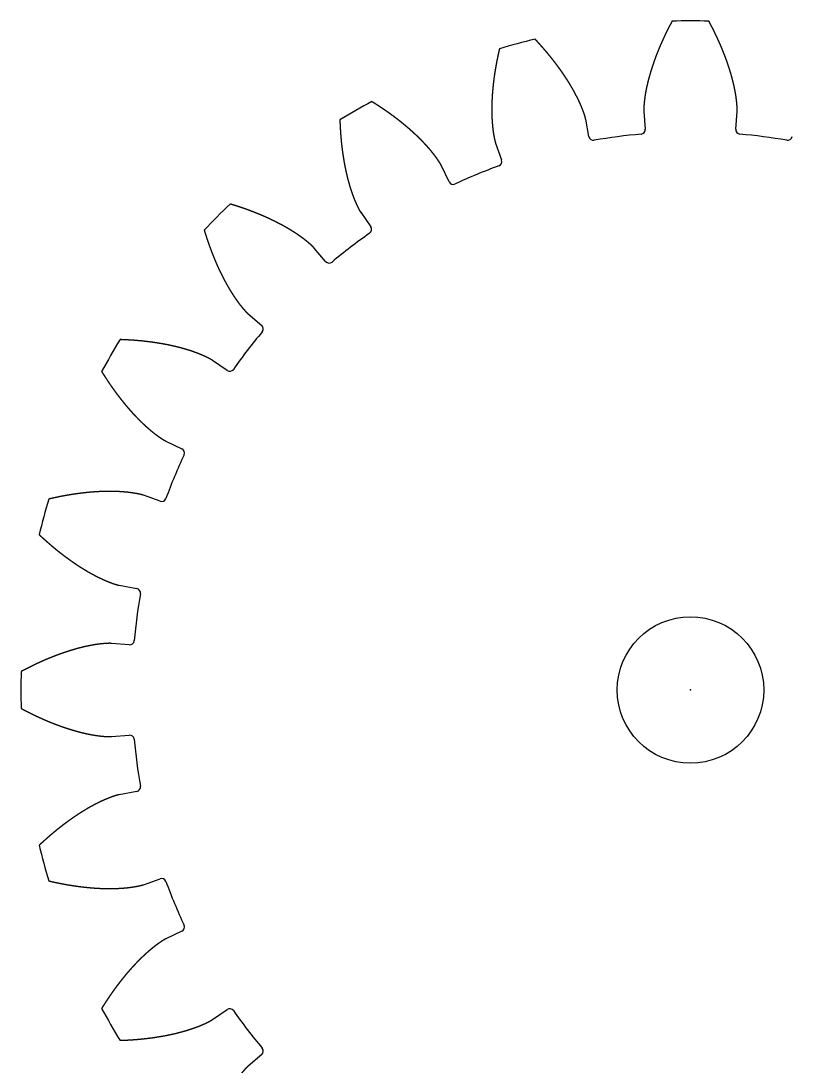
# Model space of a CAD drawing. Header units: millimetres. Extents: x -97 to 15, y -39 to 53.
# Drawn here: x -14.62 to 2.22, y -8.22 to 14.62 of the extents above; entities that cross this region are included whole.
import ezdxf

# ---------------------------------------------------------------- set-up
doc = ezdxf.new("R2010")
doc.units = ezdxf.units.MM
doc.layers.get('0').update_dxf_attribs({"linetype": 'CONTINUOUS'})

msp = doc.modelspace()

# ---------------------------------------------------------------- linework, layer by layer
for p, q in [((-1.018, 12.645), (-0.987, 12.258)), ((0.987, 12.258), (1.018, 12.645)), ((-2.219, 12.096), (-2.289, 12.478)), ((-4.256, 11.951), (-4.126, 11.585)), ((-5.274, 11.11), (-5.441, 11.46)), ((-7.204, 10.442), (-6.984, 10.122)), ((-7.97, 9.366), (-8.221, 9.661)), ((-9.661, 8.221), (-9.366, 7.97)), ((-10.122, 6.984), (-10.442, 7.204)), ((-11.46, 5.441), (-11.11, 5.274)), ((-11.585, 4.126), (-11.951, 4.256)), ((-12.478, 2.289), (-12.096, 2.219)), ((-12.258, 0.987), (-12.645, 1.018)), ((-12.645, -1.018), (-12.258, -0.987)), ((-12.096, -2.219), (-12.478, -2.289)), ((-11.951, -4.256), (-11.585, -4.126)), ((-11.11, -5.274), (-11.46, -5.441)), ((-10.442, -7.204), (-10.122, -6.984)), ((-9.366, -7.97), (-9.661, -8.221))]:
    msp.add_line(p, q)
msp.add_circle((0, 0), 1.6)
for centre, radius, start, end in [((0, 0), 14.625, 88.4232, 91.5768), ((0, 0), 14.625, 103.4232, 106.5768), ((0, 0), 14.625, 118.4232, 121.5768), ((0, 0), 12.198, 95.0698, 99.9302), ((-1.087, 12.25), 0.1, -84.9302, 4.604), ((1.087, 12.25), 0.1, 175.396, 264.9302), ((0, 0), 12.198, 80.0698, 84.9302), ((-2.121, 12.114), 0.1, 190.396, 279.9302), ((2.121, 12.114), 0.1, 260.0698, 349.604), ((0, 0), 12.198, 110.0698, 114.9302), ((-4.22, 11.552), 0.1, -69.9302, 19.604), ((-5.184, 11.152), 0.1, 205.396, 294.9302), ((0, 0), 14.625, 133.4232, 136.5768), ((-7.066, 10.066), 0.1, -54.9302, 34.604), ((0, 0), 12.198, 125.0698, 129.9302), ((-7.894, 9.431), 0.1, 220.396, 309.9302), ((0, 0), 12.198, 140.0698, 144.9302), ((-9.431, 7.894), 0.1, -39.9302, 49.604), ((0, 0), 14.625, 148.4232, 151.5768), ((-10.066, 7.066), 0.1, 235.396, 324.9302), ((-11.152, 5.184), 0.1, -24.9302, 64.604), ((0, 0), 12.198, 155.0698, 159.9302), ((0, 0), 14.625, 163.4232, 166.5768), ((-11.552, 4.22), 0.1, 250.396, 339.9302), ((0, 0), 12.198, 170.0698, 174.9302), ((-12.114, 2.121), 0.1, -9.9302, 79.604), ((-12.25, 1.087), 0.1, 265.396, 354.9302), ((0, 0), 14.625, 178.4232, 181.5768), ((-12.25, -1.087), 0.1, 5.0698, 94.604), ((0, 0), 12.198, 185.0698, 189.9302), ((-12.114, -2.121), 0.1, -79.604, 9.9302), ((0, 0), 14.625, 193.4232, 196.5768), ((-11.552, -4.22), 0.1, 20.0698, 109.604), ((0, 0), 12.198, 200.0698, 204.9302), ((-11.152, -5.184), 0.1, -64.604, 24.9302), ((0, 0), 14.625, 208.4232, 211.5768), ((-10.066, -7.066), 0.1, 35.0698, 124.604), ((0, 0), 12.198, 215.0698, 219.9302), ((-9.431, -7.894), 0.1, -49.604, 39.9302)]:
    msp.add_arc(centre, radius, start, end)
for points in [[(-0.402, 14.619), (-0.405, 14.614), (-0.411, 14.603), (-0.42, 14.586), (-0.432, 14.564), (-0.446, 14.536), (-0.461, 14.509), (-0.475, 14.481), (-0.489, 14.453), (-0.503, 14.425), (-0.517, 14.397), (-0.531, 14.37), (-0.544, 14.342), (-0.557, 14.314), (-0.571, 14.286), (-0.584, 14.258), (-0.597, 14.23), (-0.609, 14.202), (-0.622, 14.174), (-0.634, 14.146), (-0.647, 14.118), (-0.659, 14.09), (-0.671, 14.062), (-0.683, 14.034), (-0.694, 14.006), (-0.706, 13.977), (-0.717, 13.949), (-0.728, 13.921), (-0.739, 13.893), (-0.75, 13.865), (-0.761, 13.836), (-0.771, 13.808), (-0.782, 13.78), (-0.792, 13.752), (-0.802, 13.723), (-0.812, 13.695), (-0.821, 13.667), (-0.831, 13.639), (-0.84, 13.61), (-0.849, 13.582), (-0.858, 13.554), (-0.867, 13.525), (-0.875, 13.497), (-0.884, 13.468), (-0.892, 13.44), (-0.9, 13.412), (-0.908, 13.383), (-0.915, 13.355), (-0.923, 13.326), (-0.93, 13.298), (-0.937, 13.27), (-0.943, 13.241), (-0.95, 13.213), (-0.956, 13.184), (-0.962, 13.156), (-0.968, 13.127), (-0.973, 13.099), (-0.979, 13.071), (-0.984, 13.042), (-0.989, 13.014), (-0.993, 12.985), (-0.997, 12.957), (-1.001, 12.928), (-1.005, 12.9), (-1.008, 12.872), (-1.01, 12.843), (-1.013, 12.815), (-1.016, 12.786), (-1.018, 12.758), (-1.019, 12.73), (-1.02, 12.701), (-1.02, 12.679), (-1.019, 12.662), (-1.019, 12.651), (-1.018, 12.645)], [(1.018, 12.645), (1.019, 12.651), (1.019, 12.662), (1.02, 12.679), (1.02, 12.701), (1.019, 12.73), (1.018, 12.758), (1.016, 12.786), (1.013, 12.815), (1.01, 12.843), (1.008, 12.872), (1.005, 12.9), (1.001, 12.928), (0.997, 12.957), (0.993, 12.985), (0.989, 13.014), (0.984, 13.042), (0.979, 13.071), (0.973, 13.099), (0.968, 13.127), (0.962, 13.156), (0.956, 13.184), (0.95, 13.213), (0.943, 13.241), (0.937, 13.27), (0.93, 13.298), (0.923, 13.326), (0.915, 13.355), (0.908, 13.383), (0.9, 13.412), (0.892, 13.44), (0.884, 13.468), (0.875, 13.497), (0.867, 13.525), (0.858, 13.554), (0.849, 13.582), (0.84, 13.61), (0.831, 13.639), (0.821, 13.667), (0.812, 13.695), (0.802, 13.723), (0.792, 13.752), (0.782, 13.78), (0.771, 13.808), (0.761, 13.836), (0.75, 13.865), (0.739, 13.893), (0.728, 13.921), (0.717, 13.949), (0.706, 13.977), (0.694, 14.006), (0.683, 14.034), (0.671, 14.062), (0.659, 14.09), (0.647, 14.118), (0.634, 14.146), (0.622, 14.174), (0.609, 14.202), (0.597, 14.23), (0.584, 14.258), (0.571, 14.286), (0.557, 14.314), (0.544, 14.342), (0.531, 14.37), (0.517, 14.397), (0.503, 14.425), (0.489, 14.453), (0.475, 14.481), (0.461, 14.509), (0.446, 14.536), (0.432, 14.564), (0.42, 14.586), (0.411, 14.603), (0.405, 14.614), (0.402, 14.619)], [(-2.289, 12.478), (-2.29, 12.483), (-2.292, 12.494), (-2.296, 12.511), (-2.302, 12.533), (-2.31, 12.56), (-2.319, 12.587), (-2.328, 12.614), (-2.338, 12.64), (-2.348, 12.667), (-2.358, 12.694), (-2.368, 12.72), (-2.379, 12.747), (-2.39, 12.773), (-2.402, 12.8), (-2.413, 12.826), (-2.425, 12.852), (-2.438, 12.878), (-2.45, 12.905), (-2.463, 12.931), (-2.476, 12.957), (-2.489, 12.982), (-2.502, 13.008), (-2.516, 13.034), (-2.53, 13.06), (-2.544, 13.086), (-2.558, 13.111), (-2.572, 13.137), (-2.587, 13.162), (-2.602, 13.188), (-2.617, 13.213), (-2.632, 13.238), (-2.648, 13.263), (-2.663, 13.289), (-2.679, 13.314), (-2.695, 13.339), (-2.711, 13.364), (-2.727, 13.389), (-2.744, 13.414), (-2.761, 13.439), (-2.777, 13.463), (-2.794, 13.488), (-2.811, 13.513), (-2.829, 13.537), (-2.846, 13.562), (-2.864, 13.586), (-2.882, 13.611), (-2.9, 13.635), (-2.918, 13.66), (-2.936, 13.684), (-2.954, 13.708), (-2.973, 13.732), (-2.992, 13.756), (-3.01, 13.78), (-3.029, 13.804), (-3.048, 13.828), (-3.068, 13.852), (-3.087, 13.876), (-3.107, 13.899), (-3.126, 13.923), (-3.146, 13.947), (-3.166, 13.97), (-3.186, 13.994), (-3.207, 14.017), (-3.227, 14.041), (-3.248, 14.064), (-3.268, 14.087), (-3.289, 14.11), (-3.31, 14.134), (-3.331, 14.157), (-3.352, 14.18), (-3.369, 14.198), (-3.382, 14.212), (-3.391, 14.221), (-3.395, 14.225)], [(-4.173, 14.017), (-4.174, 14.011), (-4.177, 13.999), (-4.181, 13.98), (-4.187, 13.956), (-4.194, 13.926), (-4.2, 13.895), (-4.207, 13.865), (-4.213, 13.834), (-4.219, 13.804), (-4.226, 13.773), (-4.232, 13.743), (-4.237, 13.712), (-4.243, 13.682), (-4.249, 13.651), (-4.254, 13.621), (-4.259, 13.591), (-4.264, 13.56), (-4.269, 13.53), (-4.274, 13.5), (-4.279, 13.469), (-4.283, 13.439), (-4.287, 13.409), (-4.292, 13.379), (-4.296, 13.349), (-4.299, 13.318), (-4.303, 13.288), (-4.307, 13.258), (-4.31, 13.228), (-4.313, 13.198), (-4.316, 13.168), (-4.319, 13.138), (-4.322, 13.108), (-4.324, 13.078), (-4.326, 13.048), (-4.329, 13.018), (-4.331, 12.989), (-4.332, 12.959), (-4.334, 12.929), (-4.336, 12.899), (-4.337, 12.87), (-4.338, 12.84), (-4.339, 12.81), (-4.34, 12.781), (-4.34, 12.751), (-4.34, 12.722), (-4.341, 12.692), (-4.34, 12.663), (-4.34, 12.634), (-4.34, 12.604), (-4.339, 12.575), (-4.338, 12.546), (-4.337, 12.517), (-4.336, 12.488), (-4.334, 12.459), (-4.332, 12.43), (-4.33, 12.401), (-4.328, 12.372), (-4.326, 12.343), (-4.323, 12.314), (-4.32, 12.286), (-4.317, 12.257), (-4.313, 12.229), (-4.309, 12.2), (-4.305, 12.172), (-4.3, 12.144), (-4.295, 12.116), (-4.29, 12.088), (-4.285, 12.06), (-4.279, 12.032), (-4.273, 12.005), (-4.267, 11.983), (-4.262, 11.967), (-4.258, 11.956), (-4.256, 11.951)], [(-5.441, 11.46), (-5.443, 11.465), (-5.448, 11.475), (-5.456, 11.49), (-5.467, 11.51), (-5.482, 11.534), (-5.498, 11.558), (-5.514, 11.581), (-5.53, 11.604), (-5.546, 11.628), (-5.563, 11.651), (-5.58, 11.674), (-5.597, 11.697), (-5.615, 11.72), (-5.633, 11.742), (-5.651, 11.764), (-5.669, 11.787), (-5.688, 11.809), (-5.707, 11.831), (-5.726, 11.853), (-5.745, 11.874), (-5.764, 11.896), (-5.784, 11.917), (-5.804, 11.939), (-5.824, 11.96), (-5.844, 11.981), (-5.864, 12.002), (-5.885, 12.023), (-5.906, 12.044), (-5.927, 12.065), (-5.948, 12.085), (-5.969, 12.106), (-5.99, 12.126), (-6.012, 12.147), (-6.034, 12.167), (-6.055, 12.187), (-6.078, 12.207), (-6.1, 12.227), (-6.122, 12.247), (-6.145, 12.266), (-6.167, 12.286), (-6.19, 12.305), (-6.213, 12.325), (-6.236, 12.344), (-6.259, 12.363), (-6.283, 12.382), (-6.306, 12.401), (-6.33, 12.42), (-6.354, 12.439), (-6.377, 12.458), (-6.402, 12.476), (-6.426, 12.495), (-6.45, 12.513), (-6.474, 12.532), (-6.499, 12.55), (-6.524, 12.568), (-6.548, 12.586), (-6.573, 12.604), (-6.598, 12.622), (-6.624, 12.64), (-6.649, 12.657), (-6.674, 12.675), (-6.7, 12.692), (-6.725, 12.71), (-6.751, 12.727), (-6.777, 12.744), (-6.803, 12.761), (-6.829, 12.778), (-6.855, 12.795), (-6.882, 12.812), (-6.908, 12.829), (-6.929, 12.842), (-6.945, 12.852), (-6.956, 12.859), (-6.961, 12.862)], [(-7.658, 12.46), (-7.658, 12.453), (-7.658, 12.441), (-7.657, 12.422), (-7.656, 12.397), (-7.655, 12.366), (-7.653, 12.334), (-7.652, 12.303), (-7.65, 12.272), (-7.648, 12.241), (-7.646, 12.21), (-7.644, 12.179), (-7.642, 12.148), (-7.64, 12.117), (-7.637, 12.087), (-7.634, 12.056), (-7.632, 12.025), (-7.629, 11.995), (-7.626, 11.964), (-7.622, 11.934), (-7.619, 11.903), (-7.615, 11.873), (-7.612, 11.842), (-7.608, 11.812), (-7.604, 11.782), (-7.6, 11.752), (-7.596, 11.722), (-7.591, 11.692), (-7.587, 11.662), (-7.582, 11.632), (-7.577, 11.602), (-7.572, 11.573), (-7.567, 11.543), (-7.562, 11.513), (-7.556, 11.484), (-7.551, 11.454), (-7.545, 11.425), (-7.539, 11.396), (-7.533, 11.367), (-7.526, 11.338), (-7.52, 11.309), (-7.513, 11.28), (-7.507, 11.251), (-7.5, 11.222), (-7.492, 11.193), (-7.485, 11.165), (-7.478, 11.136), (-7.47, 11.108), (-7.462, 11.08), (-7.454, 11.052), (-7.446, 11.023), (-7.438, 10.996), (-7.429, 10.968), (-7.42, 10.94), (-7.411, 10.912), (-7.402, 10.885), (-7.392, 10.857), (-7.383, 10.83), (-7.373, 10.803), (-7.363, 10.776), (-7.353, 10.749), (-7.342, 10.722), (-7.331, 10.696), (-7.32, 10.669), (-7.308, 10.643), (-7.297, 10.617), (-7.285, 10.591), (-7.273, 10.566), (-7.26, 10.54), (-7.248, 10.514), (-7.234, 10.49), (-7.223, 10.47), (-7.214, 10.456), (-7.208, 10.446), (-7.204, 10.442)], [(-8.221, 9.661), (-8.225, 9.666), (-8.232, 9.674), (-8.244, 9.687), (-8.26, 9.703), (-8.28, 9.722), (-8.302, 9.741), (-8.323, 9.759), (-8.345, 9.778), (-8.367, 9.796), (-8.389, 9.814), (-8.411, 9.832), (-8.434, 9.85), (-8.457, 9.867), (-8.48, 9.884), (-8.503, 9.901), (-8.527, 9.918), (-8.55, 9.934), (-8.574, 9.951), (-8.598, 9.967), (-8.622, 9.983), (-8.647, 9.999), (-8.671, 10.014), (-8.696, 10.03), (-8.721, 10.045), (-8.746, 10.061), (-8.771, 10.076), (-8.796, 10.09), (-8.822, 10.105), (-8.847, 10.12), (-8.873, 10.134), (-8.899, 10.149), (-8.925, 10.163), (-8.951, 10.177), (-8.977, 10.191), (-9.003, 10.204), (-9.03, 10.218), (-9.056, 10.231), (-9.083, 10.245), (-9.11, 10.258), (-9.137, 10.271), (-9.164, 10.284), (-9.191, 10.297), (-9.218, 10.309), (-9.246, 10.322), (-9.273, 10.334), (-9.301, 10.347), (-9.329, 10.359), (-9.357, 10.371), (-9.384, 10.383), (-9.412, 10.394), (-9.441, 10.406), (-9.469, 10.417), (-9.497, 10.429), (-9.526, 10.44), (-9.554, 10.451), (-9.583, 10.462), (-9.611, 10.473), (-9.64, 10.484), (-9.669, 10.495), (-9.698, 10.505), (-9.727, 10.516), (-9.756, 10.526), (-9.786, 10.536), (-9.815, 10.546), (-9.844, 10.556), (-9.874, 10.566), (-9.904, 10.575), (-9.933, 10.585), (-9.963, 10.594), (-9.993, 10.604), (-10.017, 10.611), (-10.035, 10.617), (-10.047, 10.62), (-10.053, 10.622)], [(-10.622, 10.053), (-10.62, 10.047), (-10.617, 10.035), (-10.611, 10.017), (-10.604, 9.993), (-10.594, 9.963), (-10.585, 9.933), (-10.575, 9.904), (-10.566, 9.874), (-10.556, 9.844), (-10.546, 9.815), (-10.536, 9.786), (-10.526, 9.756), (-10.516, 9.727), (-10.505, 9.698), (-10.495, 9.669), (-10.484, 9.64), (-10.473, 9.611), (-10.462, 9.583), (-10.451, 9.554), (-10.44, 9.526), (-10.429, 9.497), (-10.417, 9.469), (-10.406, 9.441), (-10.394, 9.412), (-10.383, 9.384), (-10.371, 9.357), (-10.359, 9.329), (-10.347, 9.301), (-10.334, 9.273), (-10.322, 9.246), (-10.309, 9.218), (-10.297, 9.191), (-10.284, 9.164), (-10.271, 9.137), (-10.258, 9.11), (-10.245, 9.083), (-10.231, 9.056), (-10.218, 9.03), (-10.204, 9.003), (-10.191, 8.977), (-10.177, 8.951), (-10.163, 8.925), (-10.149, 8.899), (-10.134, 8.873), (-10.12, 8.847), (-10.105, 8.822), (-10.09, 8.796), (-10.076, 8.771), (-10.061, 8.746), (-10.045, 8.721), (-10.03, 8.696), (-10.014, 8.671), (-9.999, 8.647), (-9.983, 8.622), (-9.967, 8.598), (-9.951, 8.574), (-9.934, 8.55), (-9.918, 8.527), (-9.901, 8.503), (-9.884, 8.48), (-9.867, 8.457), (-9.85, 8.434), (-9.832, 8.411), (-9.814, 8.389), (-9.796, 8.367), (-9.778, 8.345), (-9.759, 8.323), (-9.741, 8.302), (-9.722, 8.28), (-9.703, 8.26), (-9.687, 8.244), (-9.674, 8.232), (-9.666, 8.225), (-9.661, 8.221)], [(-10.442, 7.204), (-10.446, 7.208), (-10.456, 7.214), (-10.47, 7.223), (-10.49, 7.234), (-10.514, 7.248), (-10.54, 7.26), (-10.566, 7.273), (-10.591, 7.285), (-10.617, 7.297), (-10.643, 7.308), (-10.669, 7.32), (-10.696, 7.331), (-10.722, 7.342), (-10.749, 7.353), (-10.776, 7.363), (-10.803, 7.373), (-10.83, 7.383), (-10.857, 7.392), (-10.885, 7.402), (-10.912, 7.411), (-10.94, 7.42), (-10.968, 7.429), (-10.996, 7.438), (-11.023, 7.446), (-11.052, 7.454), (-11.08, 7.462), (-11.108, 7.47), (-11.136, 7.478), (-11.165, 7.485), (-11.193, 7.492), (-11.222, 7.5), (-11.251, 7.507), (-11.28, 7.513), (-11.309, 7.52), (-11.338, 7.526), (-11.367, 7.533), (-11.396, 7.539), (-11.425, 7.545), (-11.454, 7.551), (-11.484, 7.556), (-11.513, 7.562), (-11.543, 7.567), (-11.573, 7.572), (-11.602, 7.577), (-11.632, 7.582), (-11.662, 7.587), (-11.692, 7.591), (-11.722, 7.596), (-11.752, 7.6), (-11.782, 7.604), (-11.812, 7.608), (-11.842, 7.612), (-11.873, 7.615), (-11.903, 7.619), (-11.934, 7.622), (-11.964, 7.626), (-11.995, 7.629), (-12.025, 7.632), (-12.056, 7.634), (-12.087, 7.637), (-12.117, 7.64), (-12.148, 7.642), (-12.179, 7.644), (-12.21, 7.646), (-12.241, 7.648), (-12.272, 7.65), (-12.303, 7.652), (-12.334, 7.653), (-12.366, 7.655), (-12.397, 7.656), (-12.422, 7.657), (-12.441, 7.658), (-12.453, 7.658), (-12.46, 7.658)], [(-12.862, 6.961), (-12.859, 6.956), (-12.852, 6.945), (-12.842, 6.929), (-12.829, 6.908), (-12.812, 6.882), (-12.795, 6.855), (-12.778, 6.829), (-12.761, 6.803), (-12.744, 6.777), (-12.727, 6.751), (-12.71, 6.725), (-12.692, 6.7), (-12.675, 6.674), (-12.657, 6.649), (-12.64, 6.624), (-12.622, 6.598), (-12.604, 6.573), (-12.586, 6.548), (-12.568, 6.524), (-12.55, 6.499), (-12.532, 6.474), (-12.513, 6.45), (-12.495, 6.426), (-12.476, 6.402), (-12.458, 6.377), (-12.439, 6.354), (-12.42, 6.33), (-12.401, 6.306), (-12.382, 6.283), (-12.363, 6.259), (-12.344, 6.236), (-12.325, 6.213), (-12.305, 6.19), (-12.286, 6.167), (-12.266, 6.145), (-12.247, 6.122), (-12.227, 6.1), (-12.207, 6.078), (-12.187, 6.055), (-12.167, 6.034), (-12.147, 6.012), (-12.126, 5.99), (-12.106, 5.969), (-12.085, 5.948), (-12.065, 5.927), (-12.044, 5.906), (-12.023, 5.885), (-12.002, 5.864), (-11.981, 5.844), (-11.96, 5.824), (-11.939, 5.804), (-11.917, 5.784), (-11.896, 5.764), (-11.874, 5.745), (-11.853, 5.726), (-11.831, 5.707), (-11.809, 5.688), (-11.787, 5.669), (-11.764, 5.651), (-11.742, 5.633), (-11.72, 5.615), (-11.697, 5.597), (-11.674, 5.58), (-11.651, 5.563), (-11.628, 5.546), (-11.604, 5.53), (-11.581, 5.514), (-11.558, 5.498), (-11.534, 5.482), (-11.51, 5.467), (-11.49, 5.456), (-11.475, 5.448), (-11.465, 5.443), (-11.46, 5.441)], [(-11.951, 4.256), (-11.956, 4.258), (-11.967, 4.262), (-11.983, 4.267), (-12.005, 4.273), (-12.032, 4.279), (-12.06, 4.285), (-12.088, 4.29), (-12.116, 4.295), (-12.144, 4.3), (-12.172, 4.305), (-12.2, 4.309), (-12.229, 4.313), (-12.257, 4.317), (-12.286, 4.32), (-12.314, 4.323), (-12.343, 4.326), (-12.372, 4.328), (-12.401, 4.33), (-12.43, 4.332), (-12.459, 4.334), (-12.488, 4.336), (-12.517, 4.337), (-12.546, 4.338), (-12.575, 4.339), (-12.604, 4.34), (-12.634, 4.34), (-12.663, 4.34), (-12.692, 4.341), (-12.722, 4.34), (-12.751, 4.34), (-12.781, 4.34), (-12.81, 4.339), (-12.84, 4.338), (-12.87, 4.337), (-12.899, 4.336), (-12.929, 4.334), (-12.959, 4.332), (-12.989, 4.331), (-13.018, 4.329), (-13.048, 4.326), (-13.078, 4.324), (-13.108, 4.322), (-13.138, 4.319), (-13.168, 4.316), (-13.198, 4.313), (-13.228, 4.31), (-13.258, 4.307), (-13.288, 4.303), (-13.318, 4.299), (-13.349, 4.296), (-13.379, 4.292), (-13.409, 4.287), (-13.439, 4.283), (-13.469, 4.279), (-13.5, 4.274), (-13.53, 4.269), (-13.56, 4.264), (-13.591, 4.259), (-13.621, 4.254), (-13.651, 4.249), (-13.682, 4.243), (-13.712, 4.237), (-13.743, 4.232), (-13.773, 4.226), (-13.804, 4.219), (-13.834, 4.213), (-13.865, 4.207), (-13.895, 4.2), (-13.926, 4.194), (-13.956, 4.187), (-13.98, 4.181), (-13.999, 4.177), (-14.011, 4.174), (-14.017, 4.173)], [(-14.225, 3.395), (-14.221, 3.391), (-14.212, 3.382), (-14.198, 3.369), (-14.18, 3.352), (-14.157, 3.331), (-14.134, 3.31), (-14.11, 3.289), (-14.087, 3.268), (-14.064, 3.248), (-14.041, 3.227), (-14.017, 3.207), (-13.994, 3.186), (-13.97, 3.166), (-13.947, 3.146), (-13.923, 3.126), (-13.899, 3.107), (-13.876, 3.087), (-13.852, 3.068), (-13.828, 3.048), (-13.804, 3.029), (-13.78, 3.01), (-13.756, 2.992), (-13.732, 2.973), (-13.708, 2.954), (-13.684, 2.936), (-13.66, 2.918), (-13.635, 2.9), (-13.611, 2.882), (-13.586, 2.864), (-13.562, 2.846), (-13.537, 2.829), (-13.513, 2.811), (-13.488, 2.794), (-13.463, 2.777), (-13.439, 2.761), (-13.414, 2.744), (-13.389, 2.727), (-13.364, 2.711), (-13.339, 2.695), (-13.314, 2.679), (-13.289, 2.663), (-13.263, 2.648), (-13.238, 2.632), (-13.213, 2.617), (-13.188, 2.602), (-13.162, 2.587), (-13.137, 2.572), (-13.111, 2.558), (-13.086, 2.544), (-13.06, 2.53), (-13.034, 2.516), (-13.008, 2.502), (-12.982, 2.489), (-12.957, 2.476), (-12.931, 2.463), (-12.905, 2.45), (-12.878, 2.438), (-12.852, 2.425), (-12.826, 2.413), (-12.8, 2.402), (-12.773, 2.39), (-12.747, 2.379), (-12.72, 2.368), (-12.694, 2.358), (-12.667, 2.348), (-12.64, 2.338), (-12.614, 2.328), (-12.587, 2.319), (-12.56, 2.31), (-12.533, 2.302), (-12.511, 2.296), (-12.494, 2.292), (-12.483, 2.29), (-12.478, 2.289)], [(-12.645, 1.018), (-12.651, 1.019), (-12.662, 1.019), (-12.679, 1.02), (-12.701, 1.02), (-12.73, 1.019), (-12.758, 1.018), (-12.786, 1.016), (-12.815, 1.013), (-12.843, 1.01), (-12.872, 1.008), (-12.9, 1.005), (-12.928, 1.001), (-12.957, 0.997), (-12.985, 0.993), (-13.014, 0.989), (-13.042, 0.984), (-13.071, 0.979), (-13.099, 0.973), (-13.127, 0.968), (-13.156, 0.962), (-13.184, 0.956), (-13.213, 0.95), (-13.241, 0.943), (-13.27, 0.937), (-13.298, 0.93), (-13.326, 0.923), (-13.355, 0.915), (-13.383, 0.908), (-13.412, 0.9), (-13.44, 0.892), (-13.468, 0.884), (-13.497, 0.875), (-13.525, 0.867), (-13.554, 0.858), (-13.582, 0.849), (-13.61, 0.84), (-13.639, 0.831), (-13.667, 0.821), (-13.695, 0.812), (-13.723, 0.802), (-13.752, 0.792), (-13.78, 0.782), (-13.808, 0.771), (-13.836, 0.761), (-13.865, 0.75), (-13.893, 0.739), (-13.921, 0.728), (-13.949, 0.717), (-13.977, 0.706), (-14.006, 0.694), (-14.034, 0.683), (-14.062, 0.671), (-14.09, 0.659), (-14.118, 0.647), (-14.146, 0.634), (-14.174, 0.622), (-14.202, 0.609), (-14.23, 0.597), (-14.258, 0.584), (-14.286, 0.571), (-14.314, 0.557), (-14.342, 0.544), (-14.37, 0.531), (-14.397, 0.517), (-14.425, 0.503), (-14.453, 0.489), (-14.481, 0.475), (-14.509, 0.461), (-14.536, 0.446), (-14.564, 0.432), (-14.586, 0.42), (-14.603, 0.411), (-14.614, 0.405), (-14.619, 0.402)], [(-14.619, -0.402), (-14.614, -0.405), (-14.603, -0.411), (-14.586, -0.42), (-14.564, -0.432), (-14.536, -0.446), (-14.509, -0.461), (-14.481, -0.475), (-14.453, -0.489), (-14.425, -0.503), (-14.397, -0.517), (-14.37, -0.531), (-14.342, -0.544), (-14.314, -0.557), (-14.286, -0.571), (-14.258, -0.584), (-14.23, -0.597), (-14.202, -0.609), (-14.174, -0.622), (-14.146, -0.634), (-14.118, -0.647), (-14.09, -0.659), (-14.062, -0.671), (-14.034, -0.683), (-14.006, -0.694), (-13.977, -0.706), (-13.949, -0.717), (-13.921, -0.728), (-13.893, -0.739), (-13.865, -0.75), (-13.836, -0.761), (-13.808, -0.771), (-13.78, -0.782), (-13.752, -0.792), (-13.723, -0.802), (-13.695, -0.812), (-13.667, -0.821), (-13.639, -0.831), (-13.61, -0.84), (-13.582, -0.849), (-13.554, -0.858), (-13.525, -0.867), (-13.497, -0.875), (-13.468, -0.884), (-13.44, -0.892), (-13.412, -0.9), (-13.383, -0.908), (-13.355, -0.915), (-13.326, -0.923), (-13.298, -0.93), (-13.27, -0.937), (-13.241, -0.943), (-13.213, -0.95), (-13.184, -0.956), (-13.156, -0.962), (-13.127, -0.968), (-13.099, -0.973), (-13.071, -0.979), (-13.042, -0.984), (-13.014, -0.989), (-12.985, -0.993), (-12.957, -0.997), (-12.928, -1.001), (-12.9, -1.005), (-12.872, -1.008), (-12.843, -1.01), (-12.815, -1.013), (-12.786, -1.016), (-12.758, -1.018), (-12.73, -1.019), (-12.701, -1.02), (-12.679, -1.02), (-12.662, -1.019), (-12.651, -1.019), (-12.645, -1.018)], [(-12.478, -2.289), (-12.483, -2.29), (-12.494, -2.292), (-12.511, -2.296), (-12.533, -2.302), (-12.56, -2.31), (-12.587, -2.319), (-12.614, -2.328), (-12.64, -2.338), (-12.667, -2.348), (-12.694, -2.358), (-12.72, -2.368), (-12.747, -2.379), (-12.773, -2.39), (-12.8, -2.402), (-12.826, -2.413), (-12.852, -2.425), (-12.878, -2.438), (-12.905, -2.45), (-12.931, -2.463), (-12.957, -2.476), (-12.982, -2.489), (-13.008, -2.502), (-13.034, -2.516), (-13.06, -2.53), (-13.086, -2.544), (-13.111, -2.558), (-13.137, -2.572), (-13.162, -2.587), (-13.188, -2.602), (-13.213, -2.617), (-13.238, -2.632), (-13.263, -2.648), (-13.289, -2.663), (-13.314, -2.679), (-13.339, -2.695), (-13.364, -2.711), (-13.389, -2.727), (-13.414, -2.744), (-13.439, -2.761), (-13.463, -2.777), (-13.488, -2.794), (-13.513, -2.811), (-13.537, -2.829), (-13.562, -2.846), (-13.586, -2.864), (-13.611, -2.882), (-13.635, -2.9), (-13.66, -2.918), (-13.684, -2.936), (-13.708, -2.954), (-13.732, -2.973), (-13.756, -2.992), (-13.78, -3.01), (-13.804, -3.029), (-13.828, -3.048), (-13.852, -3.068), (-13.876, -3.087), (-13.899, -3.107), (-13.923, -3.126), (-13.947, -3.146), (-13.97, -3.166), (-13.994, -3.186), (-14.017, -3.207), (-14.041, -3.227), (-14.064, -3.248), (-14.087, -3.268), (-14.11, -3.289), (-14.134, -3.31), (-14.157, -3.331), (-14.18, -3.352), (-14.198, -3.369), (-14.212, -3.382), (-14.221, -3.391), (-14.225, -3.395)], [(-14.017, -4.173), (-14.011, -4.174), (-13.999, -4.177), (-13.98, -4.181), (-13.956, -4.187), (-13.926, -4.194), (-13.895, -4.2), (-13.865, -4.207), (-13.834, -4.213), (-13.804, -4.219), (-13.773, -4.226), (-13.743, -4.232), (-13.712, -4.237), (-13.682, -4.243), (-13.651, -4.249), (-13.621, -4.254), (-13.591, -4.259), (-13.56, -4.264), (-13.53, -4.269), (-13.5, -4.274), (-13.469, -4.279), (-13.439, -4.283), (-13.409, -4.287), (-13.379, -4.292), (-13.349, -4.296), (-13.318, -4.299), (-13.288, -4.303), (-13.258, -4.307), (-13.228, -4.31), (-13.198, -4.313), (-13.168, -4.316), (-13.138, -4.319), (-13.108, -4.322), (-13.078, -4.324), (-13.048, -4.326), (-13.018, -4.329), (-12.989, -4.331), (-12.959, -4.332), (-12.929, -4.334), (-12.899, -4.336), (-12.87, -4.337), (-12.84, -4.338), (-12.81, -4.339), (-12.781, -4.34), (-12.751, -4.34), (-12.722, -4.34), (-12.692, -4.341), (-12.663, -4.34), (-12.634, -4.34), (-12.604, -4.34), (-12.575, -4.339), (-12.546, -4.338), (-12.517, -4.337), (-12.488, -4.336), (-12.459, -4.334), (-12.43, -4.332), (-12.401, -4.33), (-12.372, -4.328), (-12.343, -4.326), (-12.314, -4.323), (-12.286, -4.32), (-12.257, -4.317), (-12.229, -4.313), (-12.2, -4.309), (-12.172, -4.305), (-12.144, -4.3), (-12.116, -4.295), (-12.088, -4.29), (-12.06, -4.285), (-12.032, -4.279), (-12.005, -4.273), (-11.983, -4.267), (-11.967, -4.262), (-11.956, -4.258), (-11.951, -4.256)], [(-11.46, -5.441), (-11.465, -5.443), (-11.475, -5.448), (-11.49, -5.456), (-11.51, -5.467), (-11.534, -5.482), (-11.558, -5.498), (-11.581, -5.514), (-11.604, -5.53), (-11.628, -5.546), (-11.651, -5.563), (-11.674, -5.58), (-11.697, -5.597), (-11.72, -5.615), (-11.742, -5.633), (-11.764, -5.651), (-11.787, -5.669), (-11.809, -5.688), (-11.831, -5.707), (-11.853, -5.726), (-11.874, -5.745), (-11.896, -5.764), (-11.917, -5.784), (-11.939, -5.804), (-11.96, -5.824), (-11.981, -5.844), (-12.002, -5.864), (-12.023, -5.885), (-12.044, -5.906), (-12.065, -5.927), (-12.085, -5.948), (-12.106, -5.969), (-12.126, -5.99), (-12.147, -6.012), (-12.167, -6.034), (-12.187, -6.055), (-12.207, -6.078), (-12.227, -6.1), (-12.247, -6.122), (-12.266, -6.145), (-12.286, -6.167), (-12.305, -6.19), (-12.325, -6.213), (-12.344, -6.236), (-12.363, -6.259), (-12.382, -6.283), (-12.401, -6.306), (-12.42, -6.33), (-12.439, -6.354), (-12.458, -6.377), (-12.476, -6.402), (-12.495, -6.426), (-12.513, -6.45), (-12.532, -6.474), (-12.55, -6.499), (-12.568, -6.524), (-12.586, -6.548), (-12.604, -6.573), (-12.622, -6.598), (-12.64, -6.624), (-12.657, -6.649), (-12.675, -6.674), (-12.692, -6.7), (-12.71, -6.725), (-12.727, -6.751), (-12.744, -6.777), (-12.761, -6.803), (-12.778, -6.829), (-12.795, -6.855), (-12.812, -6.882), (-12.829, -6.908), (-12.842, -6.929), (-12.852, -6.945), (-12.859, -6.956), (-12.862, -6.961)], [(-12.46, -7.658), (-12.453, -7.658), (-12.441, -7.658), (-12.422, -7.657), (-12.397, -7.656), (-12.366, -7.655), (-12.334, -7.653), (-12.303, -7.652), (-12.272, -7.65), (-12.241, -7.648), (-12.21, -7.646), (-12.179, -7.644), (-12.148, -7.642), (-12.117, -7.64), (-12.087, -7.637), (-12.056, -7.634), (-12.025, -7.632), (-11.995, -7.629), (-11.964, -7.626), (-11.934, -7.622), (-11.903, -7.619), (-11.873, -7.615), (-11.842, -7.612), (-11.812, -7.608), (-11.782, -7.604), (-11.752, -7.6), (-11.722, -7.596), (-11.692, -7.591), (-11.662, -7.587), (-11.632, -7.582), (-11.602, -7.577), (-11.573, -7.572), (-11.543, -7.567), (-11.513, -7.562), (-11.484, -7.556), (-11.454, -7.551), (-11.425, -7.545), (-11.396, -7.539), (-11.367, -7.533), (-11.338, -7.526), (-11.309, -7.52), (-11.28, -7.513), (-11.251, -7.507), (-11.222, -7.5), (-11.193, -7.492), (-11.165, -7.485), (-11.136, -7.478), (-11.108, -7.47), (-11.08, -7.462), (-11.052, -7.454), (-11.023, -7.446), (-10.996, -7.438), (-10.968, -7.429), (-10.94, -7.42), (-10.912, -7.411), (-10.885, -7.402), (-10.857, -7.392), (-10.83, -7.383), (-10.803, -7.373), (-10.776, -7.363), (-10.749, -7.353), (-10.722, -7.342), (-10.696, -7.331), (-10.669, -7.32), (-10.643, -7.308), (-10.617, -7.297), (-10.591, -7.285), (-10.566, -7.273), (-10.54, -7.26), (-10.514, -7.248), (-10.49, -7.234), (-10.47, -7.223), (-10.456, -7.214), (-10.446, -7.208), (-10.442, -7.204)], [(-9.661, -8.221), (-9.666, -8.225), (-9.674, -8.232), (-9.687, -8.244), (-9.703, -8.26), (-9.722, -8.28), (-9.741, -8.302), (-9.759, -8.323), (-9.778, -8.345), (-9.796, -8.367), (-9.814, -8.389), (-9.832, -8.411), (-9.85, -8.434), (-9.867, -8.457), (-9.884, -8.48), (-9.901, -8.503), (-9.918, -8.527), (-9.934, -8.55), (-9.951, -8.574), (-9.967, -8.598), (-9.983, -8.622), (-9.999, -8.647), (-10.014, -8.671), (-10.03, -8.696), (-10.045, -8.721), (-10.061, -8.746), (-10.076, -8.771), (-10.09, -8.796), (-10.105, -8.822), (-10.12, -8.847), (-10.134, -8.873), (-10.149, -8.899), (-10.163, -8.925), (-10.177, -8.951), (-10.191, -8.977), (-10.204, -9.003), (-10.218, -9.03), (-10.231, -9.056), (-10.245, -9.083), (-10.258, -9.11), (-10.271, -9.137), (-10.284, -9.164), (-10.297, -9.191), (-10.309, -9.218), (-10.322, -9.246), (-10.334, -9.273), (-10.347, -9.301), (-10.359, -9.329), (-10.371, -9.357), (-10.383, -9.384), (-10.394, -9.412), (-10.406, -9.441), (-10.417, -9.469), (-10.429, -9.497), (-10.44, -9.526), (-10.451, -9.554), (-10.462, -9.583), (-10.473, -9.611), (-10.484, -9.64), (-10.495, -9.669), (-10.505, -9.698), (-10.516, -9.727), (-10.526, -9.756), (-10.536, -9.786), (-10.546, -9.815), (-10.556, -9.844), (-10.566, -9.874), (-10.575, -9.904), (-10.585, -9.933), (-10.594, -9.963), (-10.604, -9.993), (-10.611, -10.017), (-10.617, -10.035), (-10.62, -10.047), (-10.622, -10.053)]]:
    msp.add_open_spline(points, degree=5)
msp.add_point((0, 0))

doc.saveas('drawing.dxf')
